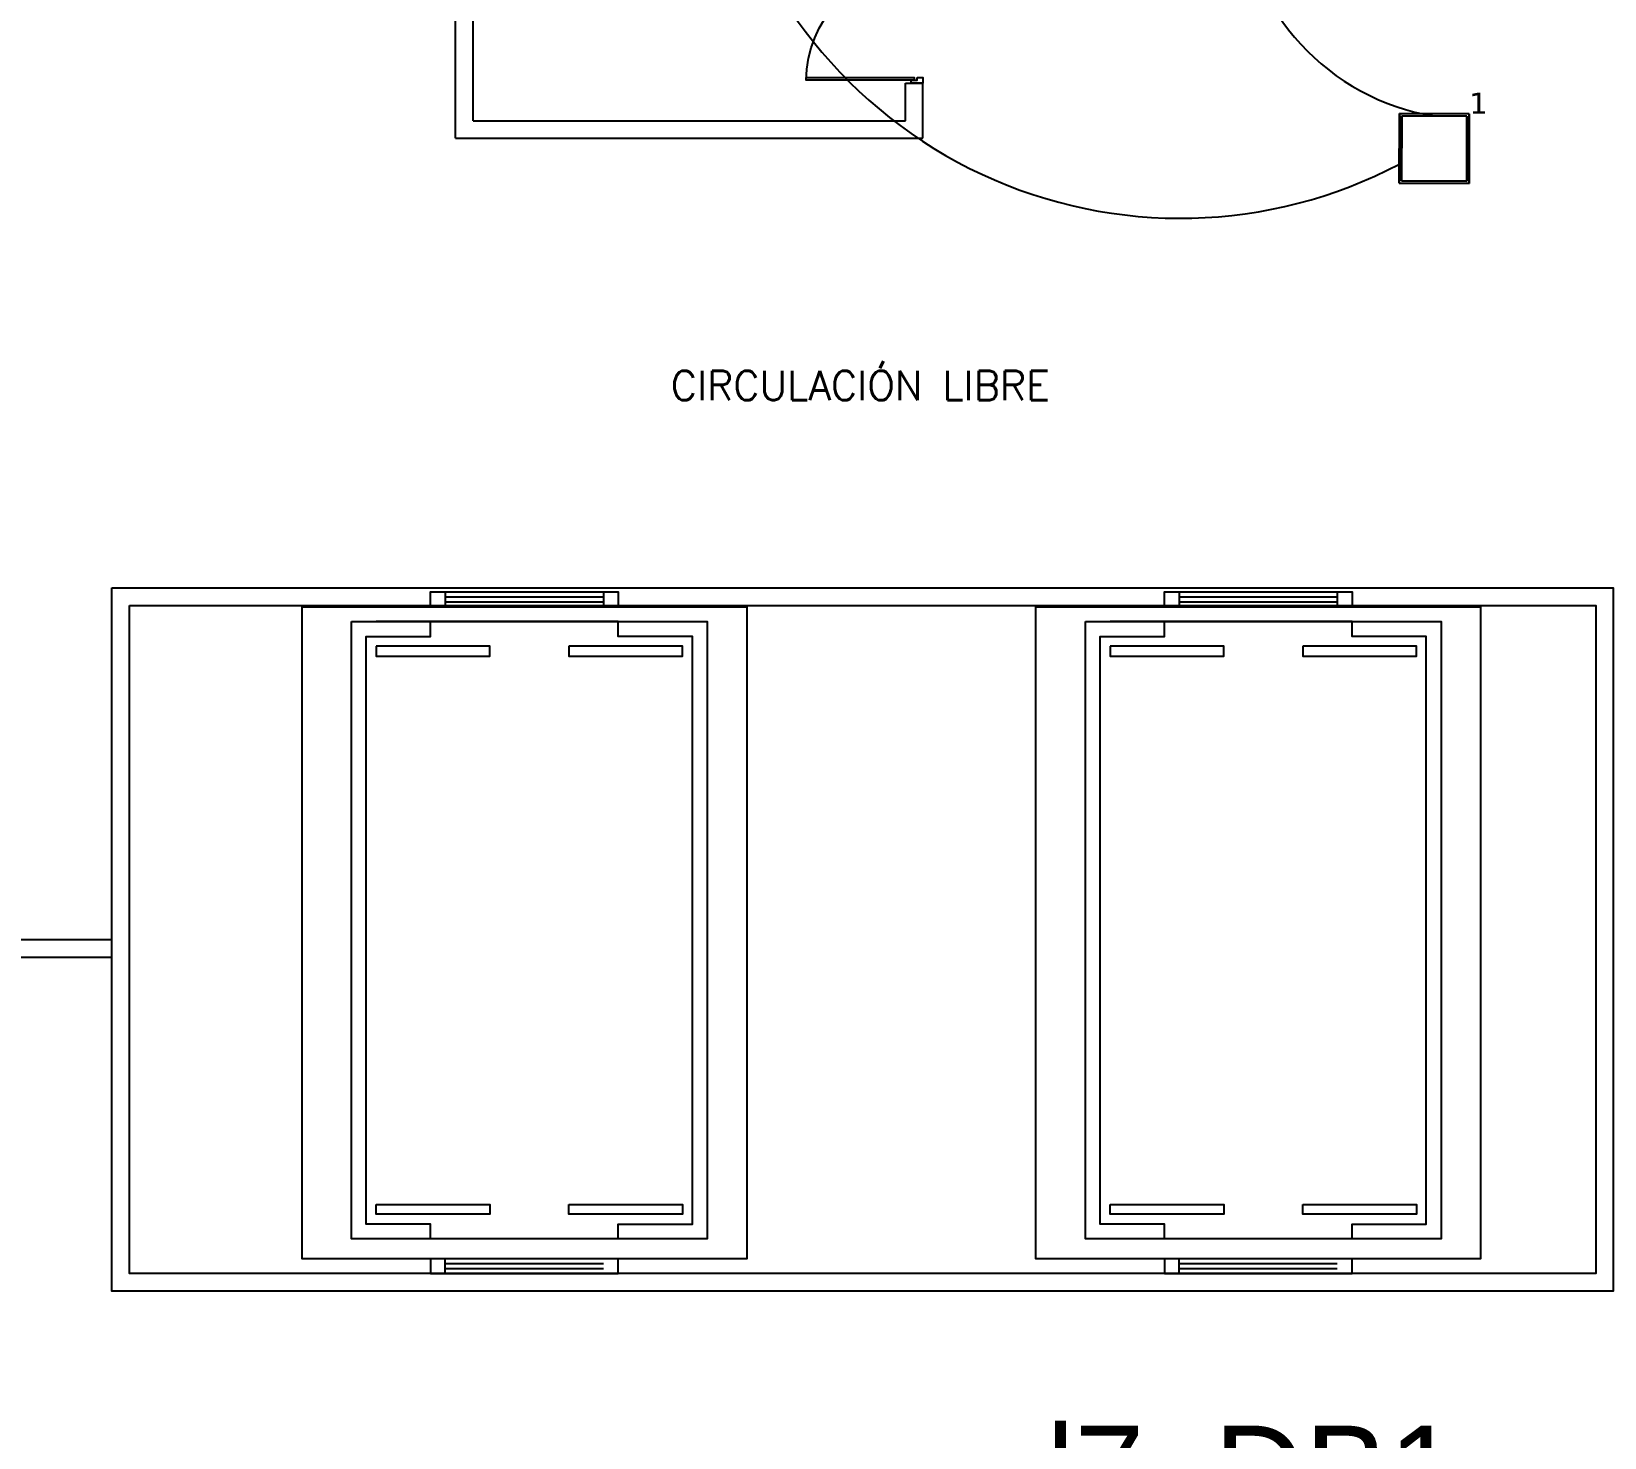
# Model space of a CAD drawing. Header units: metres. Extents: x -39 to 21688, y -24 to 9022.
# Drawn here: x 16.22 to 29.68, y 24.43 to 36.46 of the extents above; entities that cross this region are included whole.
import ezdxf

# ---------------------------------------------------------------- set-up
doc = ezdxf.new("R2010")
doc.units = ezdxf.units.M
doc.header["$MEASUREMENT"] = 0
for name, color, linetype in [('ALMACEN', 10, 'Continuous'), ('AN-TEXTO', 3, 'Continuous'), ('AR-ASCENSOR', 4, 'Continuous'), ('AR-MUROS', 6, 'Continuous'), ('AR-PUERTAS', 2, 'Continuous'), ('AR-VENTANAS', 2, 'Continuous')]:
    doc.layers.add(name, color=color, linetype=linetype)
doc.layers.add('DLX_TERR_LUM', color=7, linetype='Continuous', true_color=0xffd400)
doc.layers.add('DLX_TERR_LUMKEY_IDX', color=7, linetype='Continuous', true_color=0x969696)
doc.styles.add('REGULAR-2.5', font='romans.shx', dxfattribs={"height": 2.5})
doc.styles.add('TableTextStyle', font='')
doc.styles.get('TableTextStyle').set_extended_font_data('VERDANA.TTF')

# ---------------------------------------------------------------- blocks, each defined once
blk = doc.blocks.new('AR-ASCENSOR 2')
at = {"layer": 'AR-ASCENSOR'}
for p, q in [((-1.7, 0.6), (-1.7, 0.3)), ((-1.7, 0.5), (1.5, 0.5)), ((-1.7, 0.4), (1.5, 0.4)), ((1.5, 0.6), (1.5, 0.3)), ((-2, 0.3), (1.8, 0.3)), ((-1.7, -13.2), (-1.7, -12.9)), ((-1.7, -13), (1.5, -13)), ((-1.7, -13.1), (1.5, -13.1))]:
    blk.add_line(p, q, dxfattribs=at)
for points in [[(-2, -12.9), (-4.6, -12.9), (-4.6, 0.3), (-2, 0.3), (-2, 0.6), (1.8, 0.6), (1.8, 0.3), (4.4, 0.3), (4.4, -12.9), (1.8, -12.9)], [(-3.6, 0), (3.6, 0), (3.6, -12.5), (-3.6, -12.5)], [(-3.1, -0.5), (-3.1, -0.7), (-0.8, -0.7), (-0.8, -0.5)], [(0.8, -0.5), (0.8, -0.7), (3.1, -0.7), (3.1, -0.5)], [(-3.1, -11.8), (-0.8, -11.8), (-0.8, -12), (-3.1, -12)], [(0.8, -11.8), (3.1, -11.8), (3.1, -12), (0.8, -12)]]:
    blk.add_lwpolyline(points, close=True, dxfattribs=at)
for points in [[(-2, -12.5), (-2, -12.2), (-3.3, -12.2), (-3.3, -0.3), (-2, -0.3), (-2, 0)], [(1.8, -12.5), (1.8, -12.2), (3.3, -12.2), (3.3, -0.3), (1.8, -0.3), (1.8, 0), (-3.1, 0)], [(-2, -12.9), (-2, -13.2), (1.8, -13.2), (1.8, -12.9)]]:
    blk.add_lwpolyline(points, dxfattribs=at)
blk = doc.blocks.new('AR-PUERTA 1')
at = {"layer": 'AR-PUERTAS', "linetype": 'Continuous'}
for points in [[(0.954, 0.033), (0.954, 0.958), (0.929, 0.958), (0.929, 0.033)], [(0.004, 0.058), (0.004, 0.008), (0.029, 0.008), (0.029, -0.042), (-0.021, -0.042), (-0.021, 0.058)], [(0.929, 0.008), (0.929, -0.042), (0.979, -0.042), (0.979, 0.058), (0.954, 0.058), (0.954, 0.008)]]:
    blk.add_lwpolyline(points, close=True, dxfattribs=at)
blk.add_arc((0.954, 0.008), 0.949, 89.9989, 178.4932, dxfattribs=at)

msp = doc.modelspace()

# ---------------------------------------------------------------- linework, layer by layer
at = {"layer": 'AR-MUROS'}
for p, q in [((15.85, 28.68913), (16.90866, 28.68913)), ((15.85, 28.53913), (16.90866, 28.53913))]:
    msp.add_line(p, q, dxfattribs=at)
for points in [[(19.85, 35.54888), (19.85, 46.29698)], [(20, 35.69888), (20, 40.92293)], [(23.7, 35.69888), (23.7, 36.02058)], [(23.7, 36.02058), (23.85, 36.02058)], [(23.85, 35.54888), (23.85, 36.02058)], [(20, 35.69888), (23.7, 35.69888)], [(19.85, 35.54888), (23.85, 35.54888)]]:
    msp.add_lwpolyline(points, dxfattribs=at)
for points in [[(16.90866, 31.69888), (29.75866, 31.69888), (29.75866, 25.67938), (16.90866, 25.67938)], [(17.05866, 31.54888), (29.60866, 31.54888), (29.60866, 25.82938), (17.05866, 25.82938)]]:
    msp.add_lwpolyline(points, close=True, dxfattribs=at)
at = {"layer": 'AR-PUERTAS'}
msp.add_circle((22.62406, 27.62249), 40.08066, dxfattribs=at)
at = {"layer": 'AR-VENTANAS'}
for centre, radius, start, end in [((28.53964, 37.69255), 1.97739, 107.62348, 260.912662), ((26.05305, 38.88308), 4.01876, 192.218156, 297.802881)]:
    msp.add_arc(centre, radius, start, end, dxfattribs=at)
at = {"layer": 'DLX_TERR_LUM'}
for points in [[(27.9289, 35.76091, 0), (27.92701, 35.16392, 0)], [(27.92701, 35.16392, 0), (27.9289, 35.76091, 0)], [(27.92701, 35.16392, 0), (27.9289, 35.76091, 0)], [(27.9289, 35.76091, 0), (27.92701, 35.16392, 0)], [(28.52589, 35.75903, 0), (27.9289, 35.76091, 0)], [(27.9289, 35.76091, 0), (27.9289, 35.76091, 0)], [(27.9289, 35.76091, 0), (28.52589, 35.75903, 0)], [(27.9289, 35.76091, 0), (27.9289, 35.76091, 0)], [(27.9289, 35.76091, 0), (28.52589, 35.75903, 0)], [(28.52589, 35.75903, 0), (27.9289, 35.76091, 0)], [(27.94883, 35.74085, 0), (27.94707, 35.18385, 0)], [(27.94707, 35.18385, 0), (27.94883, 35.74085, 0)], [(28.50583, 35.73909, 0), (27.94883, 35.74085, 0)], [(27.94883, 35.74085, 0), (28.50583, 35.73909, 0)], [(28.50407, 35.18209, 0), (28.50583, 35.73909, 0)], [(28.50583, 35.73909, 0), (28.50407, 35.18209, 0)], [(28.52401, 35.16203, 0), (28.52589, 35.75903, 0)], [(28.52589, 35.75903, 0), (28.52401, 35.16203, 0)], [(28.52589, 35.75903, 0), (28.52401, 35.16203, 0)], [(28.52401, 35.16203, 0), (28.52589, 35.75903, 0)], [(28.52589, 35.75903, 0), (28.52589, 35.75903, 0)], [(28.52589, 35.75903, 0), (28.52589, 35.75903, 0)], [(27.92701, 35.16392, 0), (27.92701, 35.16392, 0)], [(27.92701, 35.16392, 0), (28.52401, 35.16203, 0)], [(28.52401, 35.16203, 0), (27.92701, 35.16392, 0)], [(27.92701, 35.16392, 0), (27.92701, 35.16392, 0)], [(28.52401, 35.16203, 0), (27.92701, 35.16392, 0)], [(27.92701, 35.16392, 0), (28.52401, 35.16203, 0)], [(27.94707, 35.18385, 0), (28.50407, 35.18209, 0)], [(28.50407, 35.18209, 0), (27.94707, 35.18385, 0)], [(28.52401, 35.16203, 0), (28.52401, 35.16203, 0)], [(28.52401, 35.16203, 0), (28.52401, 35.16203, 0)]]:
    msp.add_polyline3d(points, dxfattribs=at)

# ---------------------------------------------------------------- block references
at = {"layer": 'ALMACEN', "xscale": 0.4228676225475342, "yscale": 0.4228676225475342, "zscale": 0.4228676225475342}
for p in [(20.48117, 31.41123), (26.76236, 31.41123)]:
    msp.add_blockref('AR-ASCENSOR 2', p, dxfattribs=at)
at = {"layer": 'AR-MUROS', "xscale": -1, "rotation": 90}
msp.add_blockref('AR-PUERTA 1', (23.80836, 36.99976), dxfattribs=at)

# ---------------------------------------------------------------- texts
at = {"layer": 'AN-TEXTO', "insert": (20.59584, 33.55771), "char_height": 0.25, "attachment_point": 1, "style": 'REGULAR-2.5'}
msp.add_mtext_dynamic_manual_height_columns('\\pi1.09558;CIRCULACIÓN LIBRE ', width=5.7863988, gutter_width=1.25, heights=[0.30966], dxfattribs=at)
at = {"layer": 'AR-PUERTAS', "insert": (24.90785, 24.52757), "char_height": 0.803842, "attachment_point": 1}
msp.add_mtext_dynamic_manual_height_columns('l7_DB1', width=0.8038417, gutter_width=4.01921, heights=[0], dxfattribs=at)
at = {"layer": 'DLX_TERR_LUMKEY_IDX', "style": 'TableTextStyle'}
msp.add_text('1', height=0.18, dxfattribs=at).set_placement((28.5259, 35.75903))

doc.saveas('drawing.dxf')
